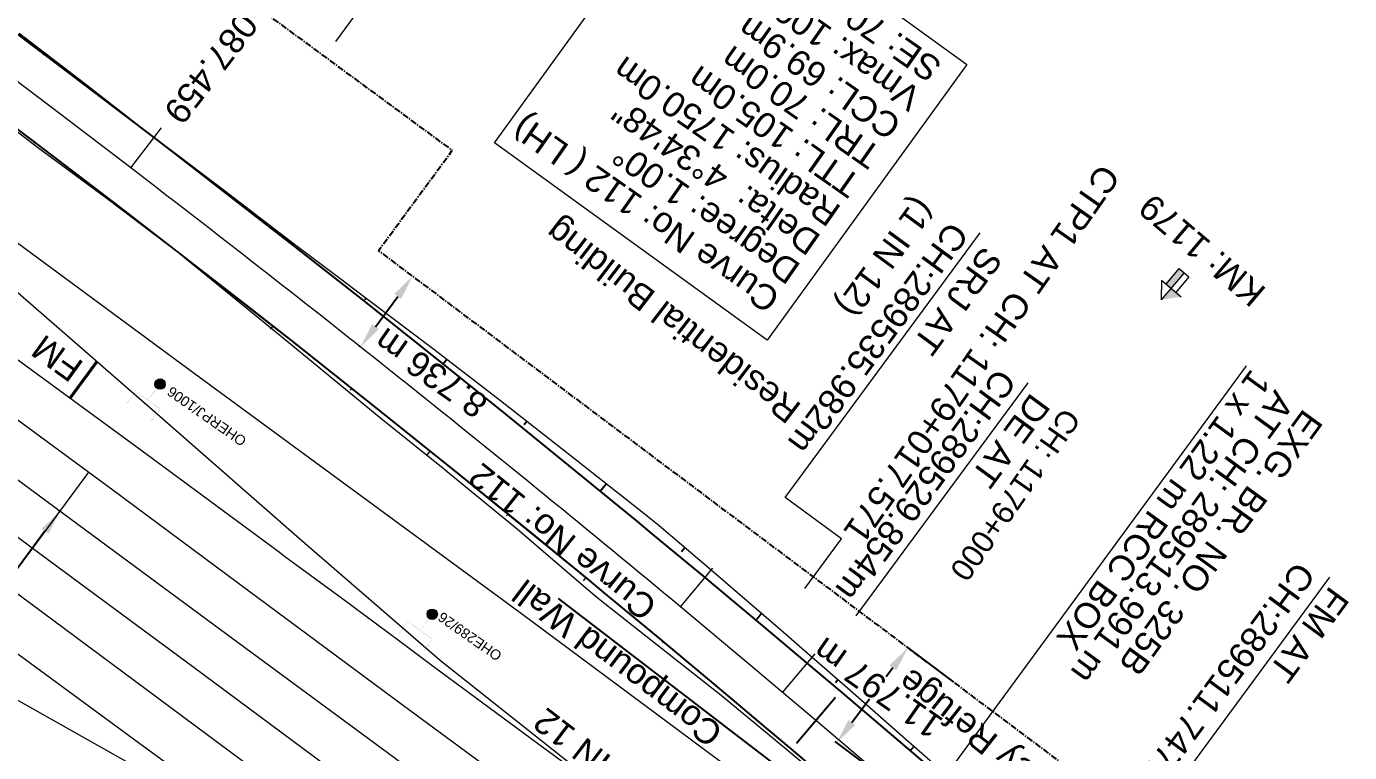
# Model space of a CAD drawing. Header units: metres. Extents: x 644418 to 1306172, y 3366650 to 6747308.
# Drawn here: x 653173.9 to 653305.3, y 3373586.7 to 3373658.8 of the extents above; entities that cross this region are included whole.
import ezdxf
from ezdxf.enums import TextEntityAlignment as Align

# ---------------------------------------------------------------- set-up
doc = ezdxf.new("R2010")
doc.units = ezdxf.units.M
doc.header["$MEASUREMENT"] = 0
doc.linetypes.add('CENTER', pattern=[2, 1.25, -0.25, 0.25, -0.25])
doc.layers.get('Defpoints').update_dxf_attribs({"lineweight": 0})
for name, color, linetype, lineweight in [('BOUNDARY DIMENTION', 10, 'Continuous', 0), ('BRIDGE DETAILS PLAN', 7, 'Continuous', 0), ('C-ALIG-LABL-DG', 1, 'Continuous', 25), ('Cardinal_Leader', 10, 'Continuous', 0), ('Existing Chainage', 7, 'Continuous', 0), ('Existing IR Track', 143, 'Continuous', 0), ('Km post', 1, 'Continuous', 13), ('OHE MAST', 8, 'Continuous', 0), ('OHE MAST TEXT', 8, 'Continuous', 0), ('Proposed Chainage', 10, 'Continuous', 0), ('Proposed Curve_Details', 10, 'Continuous', 0), ('PROPOSED DFCC TOE LINE', 239, 'Continuous', 0), ('PROPOSED DFCC TOE SLOPES', 239, 'Continuous', 0), ('PROPOSED DFCC TRACK', 1, 'Continuous', 0), ("RAJPURA STN. SRJ's", 251, 'Continuous', 0)]:
    doc.layers.add(name, color=color, linetype=linetype, lineweight=lineweight)
for name, color, linetype in [('COMPOUND_WALL', 251, 'Continuous'), ('DFCC Boundary', 6, 'CENTER'), ('Dimension', 10, 'Continuous'), ('PROPOSED DFCC FORMATION LINE', 187, 'Continuous'), ('TOPO_TEXT', 251, 'Continuous'), ('Trolley Refuse', 10, 'Continuous')]:
    doc.layers.add(name, color=color, linetype=linetype)
doc.styles.add('Arial', font='arial.ttf')
doc.styles.get("Standard").update_dxf_attribs({"font": 'arial.ttf'})
doc.styles.add('Style-Arial', font='arial.ttf')
doc.dimstyles.new('DIM', dxfattribs={"dimtxt": 2.5, "dimasz": 2.5, "dimexe": 0.18, "dimexo": 0.0625, "dimgap": 0.09, "dimtad": 0, "dimtih": 1, "dimtoh": 1, "dimdec": 3, "dimzin": 0, "dimdsep": 46, "dimtxsty": 'Standard', "dimcen": 0.09, "dimadec": 0, "dimazin": 0, "dimtfac": 1, "dimtdec": 3, "dimtofl": 0, "dimtmove": 0, "dimatfit": 3, "dimfxl": 1, "dimtolj": 1, "dimtzin": 0, "dimarcsym": 0})

# ---------------------------------------------------------------- blocks, each defined once
blk = doc.blocks.new('OHE MAST')
h = blk.add_hatch(color=256)
edge = h.paths.add_edge_path()
edge.add_arc((0, 0), 0.514, 0, 360)
at = {"const_width": 0.01, "flags": 128}
for points in [[(1.5, 3.5), (1.5, 2), (-1.5, 2), (-1.5, 3.5)], [(0, 2), (0, 0)]]:
    blk.add_lwpolyline(points, dxfattribs=at)
blk.add_circle((0, 0), 0.514)
blk = doc.blocks.new('*D1654')
at = {"layer": 'BOUNDARY DIMENTION', "color": 0, "lineweight": -2, "transparency": 16777216}
for p, q in [((653212.18, 3373634.05), (653212.08, 3373634.12)), ((653208.53, 3373628.99), (653210.75, 3373632)), ((653207, 3373627.01), (653206.9, 3373627.08))]:
    blk.add_line(p, q, dxfattribs=at)
at = {"layer": 'BOUNDARY DIMENTION', "color": 0, "transparency": 16777216}
for points in [[(653210.41, 3373632.25), (653211.08, 3373631.75), (653212.23, 3373634.01)], [(653208.2, 3373629.24), (653208.87, 3373628.74), (653207.05, 3373626.98)]]:
    blk.add_solid(points, dxfattribs=at)
at = {"layer": 'Defpoints', "color": 0, "transparency": 16777216}
for p in [(653212.23, 3373634.01), (653212.23, 3373634.01), (653207.05, 3373626.98)]:
    blk.add_point(p, dxfattribs=at)
at = {"layer": 'BOUNDARY DIMENTION', "color": 0, "transparency": 16777216, "insert": (653214.03, 3373624.39), "char_height": 2.5, "attachment_point": 5, "rotation": 145}
blk.add_mtext('\\A1;8.736 m', dxfattribs=at)
blk = doc.blocks.new('*D1902')
at = {"layer": 'BOUNDARY DIMENTION', "color": 0, "lineweight": -2, "transparency": 16777216}
for p, q in [((653265.94, 3373593.72), (653261.28, 3373597.21)), ((653259.93, 3373595.1), (653259.25, 3373594.2)), ((653255.85, 3373589.67), (653257.61, 3373592.01)), ((653258.86, 3373584.28), (653254.2, 3373587.77))]:
    blk.add_line(p, q, dxfattribs=at)
at = {"layer": 'BOUNDARY DIMENTION', "color": 0, "transparency": 16777216}
for points in [[(653259.59, 3373595.35), (653260.26, 3373594.85), (653261.43, 3373597.1)], [(653255.51, 3373589.92), (653256.18, 3373589.42), (653254.35, 3373587.67)]]:
    blk.add_solid(points, dxfattribs=at)
at = {"layer": 'Defpoints', "color": 0, "transparency": 16777216}
for p in [(653261.43, 3373597.1), (653265.99, 3373593.68), (653258.91, 3373584.24)]:
    blk.add_point(p, dxfattribs=at)
at = {"layer": 'BOUNDARY DIMENTION', "color": 0, "transparency": 16777216, "insert": (653258.43, 3373593.1), "char_height": 2.5, "attachment_point": 5, "rotation": 145}
blk.add_mtext('\\A1;11.797 m', dxfattribs=at)
blk = doc.blocks.new('*D1963')
at = {"layer": 'Defpoints', "color": 0, "transparency": 16777216}
for p in [(653177.2, 3373610.67), (653177.21, 3373610.67), (653161.19, 3373589.04)]:
    blk.add_point(p, dxfattribs=at)
at = {"layer": 'Dimension', "color": 0, "lineweight": -2, "transparency": 16777216}
for p, q in [((653177.16, 3373610.71), (653177.06, 3373610.78)), ((653175.71, 3373608.67), (653165, 3373594.2)), ((653162.67, 3373591.05), (653163.38, 3373592)), ((653161.14, 3373589.08), (653161.04, 3373589.15))]:
    blk.add_line(p, q, dxfattribs=at)
at = {"layer": 'Dimension', "color": 0, "transparency": 16777216}
for points in [[(653175.38, 3373608.91), (653176.05, 3373608.42), (653177.2, 3373610.67)], [(653162.34, 3373591.3), (653163.01, 3373590.81), (653161.18, 3373589.04)]]:
    blk.add_solid(points, dxfattribs=at)
at = {"layer": 'Dimension', "color": 0, "lineweight": 0, "transparency": 16777216, "insert": (653164.2, 3373593.09), "char_height": 2.5, "attachment_point": 5, "rotation": 144}
blk.add_mtext('\\A1;26.914 m', dxfattribs=at)
blk = doc.blocks.new('*D1964')
at = {"layer": 'Defpoints', "color": 0, "transparency": 16777216}
for p in [(653096.69, 3373669.94), (653096.69, 3373669.94), (653078.82, 3373645.74)]:
    blk.add_point(p, dxfattribs=at)
at = {"layer": 'Dimension', "color": 0, "lineweight": -2, "transparency": 16777216}
for p, q in [((653096.74, 3373669.91), (653096.83, 3373669.84)), ((653080.3, 3373647.76), (653095.2, 3373667.93)), ((653078.87, 3373645.71), (653078.96, 3373645.64))]:
    blk.add_line(p, q, dxfattribs=at)
at = {"layer": 'Dimension', "color": 0, "transparency": 16777216}
for points in [[(653094.87, 3373668.18), (653095.54, 3373667.68), (653096.69, 3373669.94)], [(653079.97, 3373648), (653080.64, 3373647.51), (653078.82, 3373645.74)]]:
    blk.add_solid(points, dxfattribs=at)
at = {"layer": 'Dimension', "color": 0, "lineweight": 0, "transparency": 16777216, "insert": (1306165.16, 6747301.7), "char_height": 2.5, "attachment_point": 5, "rotation": 144}
blk.add_mtext('\\A1;30.079 m', dxfattribs=at)
blk = doc.blocks.new('Tick Hor')
blk.add_lwpolyline([(-0.5, 0), (0.5, 0)])
blk = doc.blocks.new('KM Post')
at = {"layer": 'Km post', "lineweight": 13}
h = blk.add_hatch(color=256, dxfattribs=at)
h.paths.add_polyline_path([(0, -8.9), (1.63, -8.9), (1.63, -3.79), (0, -3.79)])
h.paths.add_polyline_path([(0, -3.79), (0, 0), (-3.36, -3.79)])
for p, q in [((0, -8.9), (0, 0)), ((3.13, -3.79), (0, 0)), ((3.13, -3.79), (-3.36, -3.79))]:
    blk.add_line(p, q, dxfattribs=at)
blk.add_lwpolyline([(1.63, -3.79), (1.63, -8.9), (-1.63, -8.9), (-1.63, -3.79)], dxfattribs=at)

msp = doc.modelspace()

# ---------------------------------------------------------------- linework, layer by layer
at = {"layer": 'BRIDGE DETAILS PLAN', "color": 7, "linetype": 'Continuous', "lineweight": 0, "flags": 128}
msp.add_lwpolyline([(653295.0276, 3373625.0866), (653262.7416, 3373581.085)], dxfattribs=at)
at = {"layer": 'Cardinal_Leader', "linetype": 'Continuous', "lineweight": 0, "flags": 128}
for points in [[(653184.2293, 3373644.7636), (653187.2705, 3373648.7323)], [(653238.8395, 3373601.1593), (653242.0367, 3373605.0035)]]:
    msp.add_lwpolyline(points, dxfattribs=at)
at = {"layer": 'COMPOUND_WALL', "linetype": 'Continuous'}
msp.add_polyline3d([(653259.396, 3373576.932, 270.136), (653226.701, 3373601.996, 268.966)], dxfattribs=at)
at = {"layer": 'DFCC Boundary', "ltscale": 0.5, "flags": 128}
msp.add_lwpolyline([(655695.597, 3371812.1897), (655640.8822, 3371912.823), (655580.0449, 3371996.7158), (655509.7792, 3372062.0857), (655426.9534, 3372113.9756), (655342.6069, 3372167.9462), (655257.8854, 3372221.2222), (655173.2688, 3372275.363), (655087.3459, 3372327.2788), (655002.8598, 3372380.6107), (654914.5097, 3372429.9473), (654741.1355, 3372529.4419), (654650.033, 3372576.4159), (654568.6995, 3372626.155), (654571.9877, 3372630.6369), (654391.4686, 3372756.327), (654377.1337, 3372736.8494), (654004.4289, 3373016.6995), (654007.7887, 3373020.6424), (653690.5739, 3373253.6486), (653690.5425, 3373253.6059), (653433.8132, 3373453.1485), (653440.7668, 3373462.5592), (653208.8394, 3373636.5534), (653216.1698, 3373646.5105), (653142.1983, 3373700.8896), (653053.6963, 3373771.1122), (652994.4341, 3373810.5255), (652929.3691, 3373859.5713), (652860.9168, 3373902.1103), (652749.6028, 3373984.4705), (652631.2396, 3374070.7175), (652636.2281, 3374078.1704), (652537.912, 3374145.7283), (652392.904, 3374241.2711), (652388.7719, 3374235.6812), (652308.569, 3374304.8076), (652315.9256, 3374314.7669), (652103.9815, 3374448.7876), (652083.1937, 3374464.1943), (652072.7494, 3374471.9329), (652052.3219, 3374487.0684), (652038.1897, 3374497.5387), (652024.0173, 3374508.0388), (652009.8347, 3374518.5254), (651995.6683, 3374529), (651981.7515, 3374539.2836), (651967.8828, 3374549.5317), (651954.6903, 3374559.2866), (651941.4997, 3374569.04), (651923.9377, 3374582.0168), (651906.3215, 3374595.0337), (651892.0868, 3374605.5547), (651877.7985, 3374616.1153), (651861.6288, 3374628.0564), (651845.5071, 3374639.9619), (651829.5757, 3374651.7544), (651824.7911, 3374655.296), (651813.6747, 3374663.5244), (651797.4592, 3374675.4968), (651792.6217, 3374679.0685), (651809.3453, 3374701.6999), (651798.0335, 3374710.0518), (651782.3495, 3374721.6444), (651766.6655, 3374733.2369), (651750.5163, 3374745.1875), (651734.3118, 3374757.179), (651717.3274, 3374769.6994), (651700.4625, 3374782.1317), (651684.6001, 3374793.8578), (651668.5938, 3374805.6902), (651652.6806, 3374817.4203), (651636.8173, 3374829.1137), (651620.9269, 3374840.8662), (651604.9647, 3374852.6718), (651588.7459, 3374864.6312), (651572.5882, 3374876.5455), (651556.6943, 3374888.2868), (651540.8409, 3374899.9983), (651524.5553, 3374912.0488), (651508.2568, 3374924.109), (651492.7938, 3374935.5157), (651477.3997, 3374946.8715), (651461.3291, 3374958.7436), (651445.2311, 3374970.6359), (651429.3555, 3374982.3615), (651413.4375, 3374994.1184), (651396.6322, 3375006.522), (651379.7761, 3375018.963), (651363.6644, 3375030.8565), (651352.7728, 3375038.8965), (651331.6522, 3375054.4784), (651315.7738, 3375066.1947), (651299.7306, 3375078.0412), (651283.6239, 3375089.9346), (651273.9044, 3375097.1057), (651264.2377, 3375104.2378), (651243.4187, 3375119.6324), (651222.5077, 3375135.095), (651201.5462, 3375150.5784), (651180.4926, 3375166.1298), (651161.7365, 3375179.9701), (651143.0969, 3375193.7244), (651126.6442, 3375205.9373), (651110.0563, 3375218.2505), (651088.7204, 3375233.9244), (651067.5473, 3375249.4788), (651049.4448, 3375262.8672), (651031.0656, 3375276.4601), (651013.3004, 3375289.5618), (650995.6557, 3375302.5748), (650975.556, 3375317.4171), (650955.4878, 3375332.2363), (650948.8014, 3375337.1771), (650951.4372, 3375340.7501), (650937.0874, 3375351.3535), (650916.0918, 3375366.8677), (650897.9224, 3375380.2929), (650879.805, 3375393.6796), (650866.8386, 3375403.2309), (650853.9116, 3375412.7532), (650835.5886, 3375426.289), (650817.2946, 3375439.8035), (650797.968, 3375454.1206), (650778.7222, 3375468.3781), (650760.7655, 3375481.6337), (650742.8011, 3375494.8949), (650723.0807, 3375509.4255), (650703.3693, 3375523.9495), (650688.6613, 3375534.8372), (650673.8463, 3375545.804), (650653.7938, 3375560.6295), (650633.6894, 3375575.4932), (650612.6421, 3375591.0542), (650592.0153, 3375606.3042), (650570.0328, 3375622.5591), (650548.5001, 3375638.4814), (650530.5234, 3375651.793), (650512.3606, 3375665.2423), (650494.7465, 3375678.2665), (650476.9008, 3375691.462), (650459.2976, 3375704.4721), (650441.3132, 3375717.7633), (650427.1261, 3375728.1319), (650413.8099, 3375737.864), (650402.677, 3375746.2697), (650389.8486, 3375755.6668), (650377.7322, 3375764.5425), (650360.7275, 3375777.1141), (650343.7744, 3375789.6482), (650325.0342, 3375803.5254), (650306.3109, 3375817.39), (650287.6225, 3375831.2124), (650268.717, 3375845.1957), (650250.337, 3375858.8009), (650231.8256, 3375872.5033), (650215.4559, 3375884.6355), (650199.261, 3375896.6381), (650189.9351, 3375903.5429), (650184.6476, 3375907.4517), (650170.3331, 3375918.0338), (650153.2211, 3375930.7288), (650135.9365, 3375943.5518), (650119.2313, 3375955.9159), (650102.3769, 3375968.3905), (650085.2738, 3375981.0461), (650068.2078, 3375993.6742), (650052.7787, 3376005.1011), (650037.4384, 3376016.4621), (650022.1728, 3376027.766), (650006.9632, 3376039.0283), (649974.7512, 3376062.8762), (649961.4537, 3376072.7117), (649948.2091, 3376082.508), (649944.476, 3376085.2722), (649918.728, 3376050.5341), (649909.4316, 3376057.4177), (649896.4092, 3376067.0604), (649893.7832, 3376069.0128), (649891.1645, 3376070.9437), (649888.4639, 3376072.9569), (649875.744, 3376082.3694), (649867.5551, 3376088.4016), (649853.4118, 3376098.8745), (649839.2513, 3376109.3603), (649829.0749, 3376116.9005), (649827.2194, 3376118.2675), (649818.0867, 3376125.0366), (649808.8566, 3376131.8779), (649793.2502, 3376143.4201), (649777.6288, 3376154.9733), (649763.6321, 3376165.3144), (649749.5741, 3376175.7007), (649733.9228, 3376187.2754), (649718.3343, 3376198.8036), (649705.3241, 3376208.4391), (649692.3703, 3376218.0327), (649678.0208, 3376228.6769), (649663.5747, 3376239.3366), (649646.4625, 3376252.0623), (649634.6272, 3376260.744), (649624.9192, 3376267.9946), (649615.0208, 3376275.3876), (649599.9831, 3376286.4834), (649588.9857, 3376294.598), (649590.032, 3376296.0132), (649586.1685, 3376298.8639), (649569.3593, 3376311.3207), (649552.641, 3376323.7102), (649537.2353, 3376335.0739), (649521.9792, 3376346.327), (649506.2408, 3376358.0035), (649490.3575, 3376369.7875), (649475.7578, 3376380.5673), (649461.1933, 3376391.3211), (649445.4753, 3376402.9572), (649429.8494, 3376414.5253), (649414.4906, 3376425.9209), (649378.3483, 3376452.6365), (649368.4603, 3376459.9984), (649352.6509, 3376471.6682), (649336.6992, 3376483.4434), (649322.3941, 3376494.1037), (649307.6557, 3376505.0862), (649290.8736, 3376517.4208), (649273.972, 3376529.8435), (649258.1992, 3376541.4854), (649242.2966, 3376553.2232), (649226.5432, 3376564.8634), (649210.8826, 3376576.435), (649195.2207, 3376588.0769), (649179.5326, 3376599.7383), (649164.9134, 3376610.5118), (649150.5177, 3376621.1205), (649135.415, 3376632.3287), (649120.2337, 3376643.5954), (649107.8929, 3376652.6743), (649095.5927, 3376661.7234), (649079.5687, 3376673.5769), (649063.4846, 3376685.4748), (649046.5651, 3376697.9756), (649029.6506, 3376710.4727), (649013.3465, 3376722.5351), (648996.9805, 3376734.6431), (648980.3936, 3376746.8979), (648963.6626, 3376759.259), (648946.7453, 3376771.7643), (648929.6945, 3376784.3682), (648913.5118, 3376796.3614), (648897.2206, 3376808.435), (648876.2496, 3376823.9678), (648855.1325, 3376839.6089), (648839.3985, 3376851.2044), (648823.6596, 3376862.8037), (648806.187, 3376875.7235), (648788.7814, 3376888.5937), (648772.4766, 3376900.6763), (648756.1277, 3376912.7915), (648748.6058, 3376918.3049), (648733.321, 3376929.6306), (648718.1841, 3376940.8501), (648694.1574, 3376958.9078), (648686.9154, 3376964.1595), (648685.9321, 3376964.8321), (648667.95, 3376978.2197), (648649.3198, 3376992.1471), (648633.5557, 3377003.8368), (648617.684, 3377015.6038), (648613.3865, 3377018.7718), (648613.1308, 3377018.4261), (648605.39, 3377024.1325), (648593.439, 3377032.9404), (648576.5994, 3377045.3816), (648559.8787, 3377057.7351), (648542.9247, 3377070.3132), (648525.9483, 3377082.908), (648511.3109, 3377093.7409), (648496.5572, 3377104.6599), (648477.562, 3377118.7172), (648458.5464, 3377132.7896), (648451.3349, 3377138.2101), (648435.5918, 3377149.862), (648422.1096, 3377159.9046), (648408.3664, 3377170.0637), (648394.6863, 3377180.1761), (648381.6588, 3377189.818), (648368.6059, 3377199.4787), (648354.1188, 3377210.196), (648339.6473, 3377220.9017), (648325.8166, 3377231.1386), (648311.9735, 3377241.3853), (648297.2469, 3377252.2824), (648283.6168, 3377262.3688), (648282.6002, 3377260.9951), (648281.5015, 3377261.8082), (648268.446, 3377271.4578), (648255.3849, 3377281.1115), (648243.3023, 3377290.0413), (648231.5826, 3377298.7116), (648230.1246, 3377299.843), (648216.137, 3377310.1827), (648202.3989, 3377320.3379), (648187.9045, 3377331.0225), (648173.4524, 3377341.7035), (648159.964, 3377351.7009), (648146.3755, 3377361.7726), (648132.3698, 3377372.1252), (648118.3132, 3377382.5155), (648104.5683, 3377392.6752), (648090.8453, 3377402.8186), (648079.0331, 3377411.5788), (648067.1746, 3377420.3734), (648052.1864, 3377431.461), (648037.1291, 3377442.5999), (648023.4384, 3377452.7367), (648009.6421, 3377462.9518), (647998.5681, 3377471.1475), (647977.6651, 3377486.6371), (647970.8013, 3377491.7424), (647954.3046, 3377504.0127), (647940.5645, 3377514.1537), (647927.1436, 3377524.0583), (647912.5029, 3377534.9198), (647897.7662, 3377545.8524), (647883.3488, 3377556.5286), (647868.9785, 3377567.1699), (647855.3948, 3377577.2425), (647841.7032, 3377587.3948), (647828.8284, 3377596.8277), (647815.9828, 3377606.2395), (647798.869, 3377618.9232), (647787.996, 3377626.9816), (647769.1212, 3377640.9619), (647756.6675, 3377650.183), (647742.624, 3377660.5991), (647728.5049, 3377671.0713), (647713.635, 3377682.0926), (647698.699, 3377693.1628), (647681.9918, 3377705.517), (647665.4025, 3377717.7839), (647652.0515, 3377727.6811), (647638.8028, 3377737.5025), (647625.2604, 3377747.546), (647611.724, 3377757.585), (647601.846, 3377764.9047), (647586.5632, 3377776.2354), (647574.9107, 3377784.8659), (647552.1318, 3377801.7377), (647544.5766, 3377807.3492), (647531.2096, 3377817.2774), (647518.7824, 3377826.4783), (647506.3678, 3377835.6698), (647493.0662, 3377845.5438), (647479.7149, 3377855.4547), (647466.3541, 3377865.3556), (647452.9886, 3377875.26), (647440.1702, 3377884.755), (647427.3392, 3377894.2595), (647421.9004, 3377898.2902), (647422.4016, 3377898.9655), (647413.1507, 3377905.8213), (647398.5546, 3377916.6386), (647385.2867, 3377926.4568), (647372.1159, 3377936.2032), (647357.4127, 3377947.1112), (647351.2811, 3377951.6601), (647330.0092, 3377967.4105), (647317.4471, 3377976.6964), (647304.414, 3377986.3606), (647291.335, 3377996.0589), (647278.7541, 3378005.3917), (647266.0777, 3378014.7954), (647252.9457, 3378024.4462), (647239.9839, 3378033.9719), (647225.7512, 3378044.5255), (647211.5179, 3378055.0796), (647196.511, 3378066.208), (647181.4966, 3378077.3419), (647167.7872, 3378087.5064), (647154.0498, 3378097.6917), (647140.7668, 3378107.5414), (647127.4862, 3378117.3893), (647113.2521, 3378127.9375), (647099.0375, 3378138.4713), (647085.0268, 3378148.8592), (647070.9977, 3378159.2608), (647056.5444, 3378169.9697), (647042.0873, 3378180.6814), (647027.5624, 3378191.4464), (647013.0728, 3378202.1851), (646999.864, 3378211.9684), (646986.6741, 3378221.7376), (646973.6148, 3378231.4185), (646960.4875, 3378241.1499), (646945.7953, 3378252.0414), (646931.0256, 3378262.9902), (646930.6274, 3378263.2852), (646951.9475, 3378292.0562)], dxfattribs=at)
at = {"layer": 'Existing Chainage', "color": 0, "linetype": 'Continuous', "lineweight": 13, "flags": 128}
msp.add_lwpolyline([(653174.126, 3373606.4875), (653180.0548, 3373614.5404)], dxfattribs=at)
at = {"layer": 'Existing IR Track', "flags": 128}
for points in [[(653234.492, 3373580.3378), (653214.9833, 3373595.7835), (653200.9834, 3373607.9227), (653187.3821, 3373619.8394), (653168.6291, 3373636.1263), (653156.4805, 3373646.489), (653153.5116, 3373649.0447), (653149.8458, 3373652.2738), (653141.9771, 3373659.1641), (653136.4367, 3373663.9879), (653126.201, 3373672.9183), (653117.4788, 3373680.4895), (653087.364, 3373704.6777), (653056.855, 3373727.188), (653018.3304, 3373755.5417), (652949.7314, 3373806.0918)], [(653234.492, 3373580.3378), (653224.6418, 3373587.5982), (653214.4132, 3373595.1387), (653210.9529, 3373597.7348), (653205.1557, 3373602.0288), (653199.5081, 3373606.172), (653198.8602, 3373606.6507), (653185.2288, 3373616.7202), (653173.8471, 3373625.0578), (653162.7214, 3373633.2078), (653148.8836, 3373643.3005), (653135.9219, 3373652.7543), (653117.1724, 3373666.5456), (653081.2038, 3373693.0024), (653047.7357, 3373717.6201), (653030.0984, 3373730.5933), (653015.4925, 3373741.3414), (652997.404, 3373754.6522), (652981.2511, 3373766.5497)], [(653208.6326, 3373570.0166), (653191.6631, 3373581.2112), (653187.8748, 3373583.4691), (653183.7851, 3373585.8114), (653169.2489, 3373593.9716), (653142.2016, 3373610.4694), (653126.8177, 3373621.2183), (653087.2801, 3373650.3681), (653040.9011, 3373684.5495)], [(653244.9593, 3373584.1682), (653222.9098, 3373600.5697), (653190.5405, 3373624.3504), (653170.9388, 3373638.7748), (653157.9983, 3373647.8682), (653142.3481, 3373659.7071), (653136.7159, 3373664.1621), (653126.201, 3373672.9183)], [(653171.0029, 3373621.2047), (653182.4587, 3373612.7706), (653195.9674, 3373602.7429), (653211.3195, 3373591.3472), (653221.7338, 3373583.6639), (653234.2149, 3373574.4556), (653248.1047, 3373564.1898), (653263.9843, 3373552.4618), (653273.9813, 3373545.083), (653283.3529, 3373538.1738), (653285.0673, 3373536.9042), (653293.2348, 3373530.9191), (653303.249, 3373523.5633), (653317.6199, 3373512.9801), (653335.3815, 3373499.964), (653344.9314, 3373492.9254), (653376.23, 3373469.8555), (653393.0325, 3373457.469)], [(653506.3207, 3373353.1243), (653482.1744, 3373372.2848), (653450.791, 3373396.4534), (653421.9196, 3373418.2064), (653383.4214, 3373446.7403), (653355.0438, 3373467.6945), (653331.164, 3373485.2442), (653322.0421, 3373492.0109), (653304.4983, 3373504.9733), (653304.2022, 3373505.2013), (653298.9105, 3373509.1454), (653277.3417, 3373525.0611), (653271.7085, 3373529.2226), (653267.6726, 3373532.2032), (653262.331, 3373536.1541), (653238.8115, 3373553.5782), (653225.6563, 3373563.2586), (653201.0742, 3373581.5641), (653174.1568, 3373601.5586), (653150.8967, 3373618.7451)], [(653168.1467, 3373617.3529), (653179.7269, 3373608.8101), (653193.1401, 3373598.9238), (653206.5752, 3373589.0215), (653218.9352, 3373579.8898), (653231.0802, 3373570.9169), (653245.3343, 3373560.4529), (653260.3742, 3373549.4125), (653271.2567, 3373541.4098), (653282.6826, 3373533.0075), (653298.0825, 3373521.6847), (653300.5196, 3373519.875), (653313.9356, 3373509.9121), (653316.0278, 3373508.4486), (653328.0088, 3373499.5369), (653332.3315, 3373496.3806), (653342.1277, 3373489.1421), (653360.1747, 3373475.8071), (653378.8232, 3373462.1861)], [(653208.6495, 3373570.004), (653192.2661, 3373582.2653), (653188.5662, 3373585.0442), (653184.996, 3373587.6471), (653171.5179, 3373597.5666), (653147.8856, 3373615.0784)], [(653165.4395, 3373613.6909), (653176.9941, 3373605.1382), (653190.3982, 3373595.2187), (653203.6426, 3373585.4174), (653216.1668, 3373576.1462), (653228.5305, 3373566.9939), (653242.5455, 3373556.676), (653257.09, 3373545.9683), (653268.4398, 3373537.599), (653280.2415, 3373528.8963), (653284.1361, 3373526.0343), (653287.3864, 3373523.6644), (653297.6655, 3373516.0259), (653308.1675, 3373508.2238), (653312.9997, 3373504.7035), (653321.3354, 3373498.5574), (653327.4483, 3373494.0596), (653334.1406, 3373489.1205), (653339.2966, 3373485.3167), (653344.7673, 3373481.2808), (653350.3509, 3373477.1935), (653350.4727, 3373477.1166), (653357.7978, 3373471.7026), (653367.2776, 3373464.7145)]]:
    msp.add_lwpolyline(points, dxfattribs=at)
at = {"layer": 'Proposed Chainage', "linetype": 'Continuous', "lineweight": 0, "flags": 128}
msp.add_lwpolyline([(653252.1915, 3373596.4969), (653248.9681, 3373592.6747)], dxfattribs=at)
at = {"layer": 'Proposed Curve_Details'}
msp.add_lwpolyline([(653267.2806, 3373655.0456), (653247.4369, 3373627.6427), (653220.3445, 3373647.2615), (653240.1883, 3373674.6644)], close=True, dxfattribs=at)
at = {"layer": 'PROPOSED DFCC FORMATION LINE', "lineweight": 0, "flags": 128}
for points in [[(653266.6435, 3373582.5667), (653261.3437, 3373587.0957), (653254.6658, 3373592.7696), (653251.3856, 3373595.5413), (653247.9648, 3373598.42), (653241.2374, 3373604.0425), (653235.9995, 3373608.3816), (653234.4925, 3373609.6237), (653227.7199, 3373615.1713), (653220.9196, 3373620.6849), (653220.4676, 3373621.0494), (653214.0919, 3373626.1645), (653207.237, 3373631.61), (653204.792, 3373633.5388), (653200.3549, 3373637.0212), (653193.4459, 3373642.3979), (653188.9746, 3373645.8483), (653186.5102, 3373647.7401), (653179.5381, 3373653.0562), (653173.025, 3373657.9788)], [(653266.676, 3373582.6046), (653261.3761, 3373587.1338), (653254.6981, 3373592.8078), (653251.4179, 3373595.5796), (653247.997, 3373598.4583), (653241.2694, 3373604.0809), (653236.0314, 3373608.4202), (653234.5243, 3373609.6623), (653227.7515, 3373615.21), (653220.951, 3373620.7238), (653220.499, 3373621.0883), (653214.1231, 3373626.2036), (653207.268, 3373631.6492), (653204.8229, 3373633.5781), (653200.3857, 3373637.0606), (653193.4765, 3373642.4375), (653189.0051, 3373645.8879), (653186.5406, 3373647.7798), (653179.5683, 3373653.096), (653173.0551, 3373658.0187)], [(653256.4455, 3373581.3502), (653249.7874, 3373587.0074), (653246.5183, 3373589.7697), (653243.1099, 3373592.638), (653236.4096, 3373598.2377), (653231.1943, 3373602.5582), (653229.6938, 3373603.795), (653222.9503, 3373609.3186), (653216.1793, 3373614.8085), (653215.7293, 3373615.1714), (653209.381, 3373620.2645), (653202.5556, 3373625.6866), (653200.1211, 3373627.6071), (653195.7031, 3373631.0745), (653188.8239, 3373636.4281), (653184.3718, 3373639.8635), (653181.918, 3373641.7473), (653174.9741, 3373647.0419), (653168.4839, 3373651.9471)], [(653256.4779, 3373581.3883), (653249.8197, 3373587.0455), (653246.5505, 3373589.808), (653243.142, 3373592.6762), (653236.4416, 3373598.2762), (653231.2261, 3373602.5968), (653229.7256, 3373603.8336), (653222.9819, 3373609.3574), (653216.2107, 3373614.8474), (653215.7606, 3373615.2104), (653209.4122, 3373620.3036), (653202.5866, 3373625.7258), (653200.152, 3373627.6464), (653195.7339, 3373631.1138), (653188.8545, 3373636.4676), (653184.4023, 3373639.9032), (653181.9484, 3373641.787), (653175.0043, 3373647.0817), (653168.514, 3373651.987)]]:
    msp.add_lwpolyline(points, dxfattribs=at)
at = {"layer": 'PROPOSED DFCC TOE LINE', "lineweight": 0, "flags": 128}
msp.add_lwpolyline([(653173.1448, 3373658.1378), (653179.6387, 3373653.1887), (653186.546, 3373647.7869), (653189.0292, 3373645.9192), (653193.5349, 3373642.5128), (653200.4978, 3373637.2038), (653205.0053, 3373633.8097), (653207.4946, 3373631.936), (653214.4753, 3373626.6447), (653220.9495, 3373621.6472), (653221.408, 3373621.2903), (653228.3067, 3373615.8914), (653235.1794, 3373610.4581), (653236.7089, 3373609.2414), (653241.8906, 3373604.8278), (653248.5359, 3373599.1001), (653251.9143, 3373596.1682), (653255.1533, 3373593.3455), (653261.7465, 3373587.5681), (653266.5074, 3373583.3721)], dxfattribs=at)
at = {"layer": 'PROPOSED DFCC TOE LINE', "lineweight": 0}
msp.add_lwpolyline([(653256.3157, 3373581.1979), (653249.5988, 3373586.7846), (653246.3017, 3373589.513), (653242.865, 3373592.3463), (653236.0178, 3373597.7666), (653230.6892, 3373601.9461), (653229.2048, 3373603.201), (653222.6013, 3373608.8904), (653215.8634, 3373614.4169), (653215.4145, 3373614.7809), (653209.0533, 3373619.8541), (653202.3327, 3373625.4045), (653199.9359, 3373627.3719), (653195.5863, 3373630.9251), (653188.8239, 3373636.4281), (653184.3386, 3373639.8204), (653181.8739, 3373641.6897), (653174.8477, 3373646.8753), (653168.395, 3373651.829)], dxfattribs=at)
at = {"layer": 'PROPOSED DFCC TOE SLOPES', "linetype": 'Continuous', "lineweight": 0, "flags": 128}
for points in [[(653175.5566, 3373656.0304), (653175.5399, 3373656.008)], [(653175.5846, 3373656.0094), (653175.5678, 3373655.9872)], [(653183.5662, 3373649.9849), (653183.5796, 3373650.0026)], [(653183.5959, 3373649.9622), (653183.6097, 3373649.9802)], [(653191.5674, 3373643.9242), (653191.6043, 3373643.9723)], [(653191.6036, 3373643.8966), (653191.6409, 3373643.9447)], [(653199.464, 3373637.7145), (653199.5993, 3373637.8888)], [(653199.4966, 3373637.6892), (653199.6332, 3373637.863)], [(653207.4899, 3373631.6767), (653207.6194, 3373631.8414)], [(653207.5274, 3373631.6476), (653207.6582, 3373631.812)], [(653215.2224, 3373625.2576), (653215.6218, 3373625.7597)], [(653215.2556, 3373625.2309), (653215.6585, 3373625.7314)], [(653223.3045, 3373619.2824), (653223.5631, 3373619.6037)], [(653223.3392, 3373619.2547), (653223.5999, 3373619.575)], [(653230.8334, 3373612.621), (653231.4639, 3373613.3954)], [(653230.865, 3373612.5951), (653231.5002, 3373613.3667)], [(653238.925, 3373606.652), (653239.2646, 3373607.0645)], [(653238.9616, 3373606.6212), (653239.3034, 3373607.0315)], [(653246.3022, 3373599.8095), (653246.8919, 3373600.5171)], [(653246.33, 3373599.7863), (653246.9227, 3373600.4906)], [(653254.2288, 3373593.6417), (653254.4761, 3373593.9356)], [(653254.2567, 3373593.6178), (653254.5051, 3373593.9104)], [(653261.6297, 3373586.8513), (653262.0279, 3373587.3201)], [(653261.6506, 3373586.8334), (653262.0503, 3373587.3004)]]:
    msp.add_lwpolyline(points, dxfattribs=at)
at = {"layer": 'PROPOSED DFCC TOE SLOPES', "flags": 128}
for points in [[(653174.6365, 3373647.3597), (653174.553, 3373647.2497)], [(653182.5717, 3373641.3085), (653182.5, 3373641.2149)], [(653190.4705, 3373635.21), (653190.3933, 3373635.1107)], [(653198.337, 3373629.0709), (653198.0904, 3373628.7569)], [(653206.1652, 3373622.883), (653206.0144, 3373622.6932)], [(653213.9615, 3373616.6538), (653213.6368, 3373616.2498)], [(653221.721, 3373610.3796), (653221.5653, 3373610.1881)], [(653229.4454, 3373604.063), (653229.1823, 3373603.7433)], [(653237.1316, 3373597.6995), (653237.044, 3373597.5943)], [(653244.7849, 3373591.2938), (653244.7333, 3373591.2325)]]:
    msp.add_lwpolyline(points, dxfattribs=at)
at = {"layer": 'PROPOSED DFCC TRACK', "color": 12, "flags": 128}
msp.add_lwpolyline([(653416.7596, 3373449.9856, -0.00578371), (653386.2193, 3373474.7641), (653379.5024, 3373480.3718), (653372.8109, 3373486.0097), (653366.1413, 3373491.6734), (653359.4898, 3373497.3586), (653352.8531, 3373503.0609), (653346.2274, 3373508.776), (653339.609, 3373514.4996), (653332.9943, 3373520.2275), (653292.0556, 3373555.6854), (653285.4409, 3373561.4133), (653278.8226, 3373567.1371), (653272.1973, 3373572.8526), (653265.5612, 3373578.5556), (653258.9108, 3373584.242), (653252.2427, 3373589.9076), (653245.5534, 3373595.5481), (653238.8395, 3373601.1593, 0.00998425), (653184.2293, 3373644.7636), (653177.2712, 3373650.069), (653170.2899, 3373655.3439)], format="xyb", dxfattribs=at)
at = {"layer": "RAJPURA STN. SRJ's", "lineweight": 13, "flags": 128}
for points in [[(653204.6056, 3373657.3328), (653222.0442, 3373681.0114)], [(653251.1937, 3373602.9847), (653254.8177, 3373607.9054), (653249.2332, 3373612.0182), (653268.6103, 3373638.329)], [(653256.2982, 3373600.2645), (653273.3561, 3373623.426)]]:
    msp.add_lwpolyline(points, dxfattribs=at)
at = {"layer": "RAJPURA STN. SRJ's", "color": 7, "const_width": 0.3, "flags": 128}
msp.add_lwpolyline([(653178.1881, 3373621.8779), (653180.8582, 3373625.5054)], dxfattribs=at)
at = {"layer": "RAJPURA STN. SRJ's", "lineweight": 13, "elevation": 268.941, "flags": 128}
msp.add_lwpolyline([(653286.6606, 3373581.4759), (653303.3171, 3373604.0925)], dxfattribs=at)

# ---------------------------------------------------------------- block references
at = {"layer": 'C-ALIG-LABL-DG', "color": 1, "linetype": 'Continuous', "lineweight": 25, "xscale": 5.999999999999899, "yscale": 5.999999999999899, "zscale": 5.999999999999899, "rotation": 229.7462749007087}
msp.add_blockref('Tick Hor', (653252.2972, 3373589.8616), dxfattribs=at)
at = {"layer": 'OHE MAST', "color": 2, "rotation": 143.3908318566117}
for p in [(653187.137, 3373623.289), (653214.173, 3373600.42)]:
    msp.add_blockref('OHE MAST', p, dxfattribs=at)

# ---------------------------------------------------------------- texts
at = {"layer": 'BRIDGE DETAILS PLAN'}
for s, p in [('1 x 1.22 m RCC BOX', (653295.5616, 3373624.9117)), ('AT CH: 289513.991 m', (653297.8983, 3373622.8213)), ('EXG. BR. NO. 325B', (653300.747, 3373620.9443))]:
    msp.add_text(s, height=2.5, rotation=234, dxfattribs=at).set_placement(p)
at = {"layer": 'C-ALIG-LABL-DG', "color": 1, "style": 'Arial'}
for s, height, rotation, p in [('CTP2 AT CH: 1179+087.459', 2.5, 232.538206, (653214.5925, 3373685.9241)), ('CTP1 AT CH: 1179+017.571', 2.5, 235, (653280.5833, 3373645.3253)), ('CH: 1179+000', 2.2, 235, (653276.9059, 3373621.0748))]:
    msp.add_text(s, height=height, rotation=rotation, dxfattribs=at).set_placement(p)
at = {"layer": 'OHE MAST TEXT'}
for s, p in [('OHERPJ/1006', (653191.7801, 3373620.0774)), ('OHE289/26', (653217.9106, 3373598.2143))]:
    msp.add_text(s, height=1, rotation=145, dxfattribs=at).set_placement(p, align=Align.MIDDLE_CENTER)
at = {"layer": 'Proposed Curve_Details', "lineweight": 0, "insert": (653264.9909, 3373655.2086), "char_height": 2.5, "attachment_point": 7, "rotation": 145, "line_spacing_factor": 0.84, "style": 'Style-Arial'}
msp.add_mtext('Curve No: 112 ( LH)\\PDegree: 1.00%%D\\PDelta:  4%%D34\'48"\\PRadius: 1750.0m\\PTTL: 105.0m\\PTRL: 70.0m\\PCCL: 69.9m\\PVmax: 100kmph\\PSE: 70mm', dxfattribs=at)
at = {"layer": "RAJPURA STN. SRJ's", "color": 7}
for s, rotation, p in [('FM', 144.2, (653179.6916, 3373625.3706)), ('1 IN 12', 142.596665, (653234.4457, 3373584.4349))]:
    msp.add_text(s, height=2.5, rotation=rotation, dxfattribs=at).set_placement(p)
at = {"layer": "RAJPURA STN. SRJ's", "lineweight": 13, "char_height": 2.5, "attachment_point": 4, "rotation": 233.649422, "line_spacing_factor": 0.648, "style": 'Style-Arial'}
for s, insert, width in [('\\A1;\\pxsm1;SRJ AT \\P{\\A0;CH:289535.982m \\P(1 IN 12)}', (653266.2912, 3373639.0756), 57.615986), ('\\A1;\\pxsm1;DE AT \\P{\\A0;CH:289529.854m}', (653272.9916, 3373623.0375), 57.615986), ('\\A1;\\pxsm1;FM AT \\P{\\A0;CH:289511.747m}', (653302.6953, 3373603.8467), 27.175409)]:
    msp.add_mtext(s, dxfattribs=dict(at, insert=insert, width=width))
at = {"layer": 'TOPO_TEXT'}
for s, rotation, p in [('Residential Building', 142.41831, (653250.9805, 3373621.1831)), ('Compound Wall', 142.852901, (653243.2363, 3373589.0465))]:
    msp.add_text(s, height=2.5, rotation=rotation, dxfattribs=at).set_placement(p)
at = {"layer": 'Trolley Refuse', "style": 'Style-Arial'}
for s, rotation, p in [('Curve No: 112', 141.411818, (653236.6904, 3373601.5525)), ('Trolley Refuge', 141.710874, (653279.5347, 3373581.1306))]:
    msp.add_text(s, height=2.5, rotation=rotation, dxfattribs=at).set_placement(p)

# ---------------------------------------------------------------- dimensions: what is measured, and where the dimension line sits
at = {"layer": 'BOUNDARY DIMENTION'}
for base, p1, p2, angle, override, picture, middle in [((653212.2278, 3373634.0114), (653207.0489, 3373626.9762), (653212.2278, 3373634.0114), 53.641592, {"dimpost": ' m', "dimtmove": 2}, '*D1654', (653214.0312, 3373624.39)), ((653261.427, 3373597.1016), (653258.9108, 3373584.242), (653265.9901, 3373593.6784), 53.122408, {"dimpost": ' m'}, '*D1902', (653258.4275, 3373593.1034))]:
    dim = msp.add_linear_dim(base=base, p1=p1, p2=p2, angle=angle, dimstyle='DIM', override=override, dxfattribs=at)
    dim.commit()
    dim.dimension.update_dxf_attribs({"geometry": picture, "text_midpoint": middle, "dimtype": 129, "text_rotation": 145})
at = {"layer": 'Dimension', "color": 190, "lineweight": 0}
for base, p1, p2, angle, picture, middle in [((653096.6859, 3373669.9422), (653078.8187, 3373645.7448), (653096.6859, 3373669.9422), 53.558097, '*D1964', (1306165.1567, 6747301.7006)), ((653177.1998, 3373610.6743), (653161.1896, 3373589.0402), (653177.2054, 3373610.6702), 53.482087, '*D1963', (653164.1985, 3373593.0944))]:
    dim = msp.add_linear_dim(base=base, p1=p1, p2=p2, angle=angle, dimstyle='DIM', override={"dimpost": ' m', "dimtmove": 2}, dxfattribs=at)
    dim.commit()
    dim.dimension.update_dxf_attribs({"geometry": picture, "text_midpoint": middle, "dimtype": 129, "text_rotation": 144})

# ---------------------------------------------------------------- next in the draw order: texts
at = {"layer": 'C-ALIG-LABL-DG', "color": 1, "linetype": 'Continuous', "lineweight": 25, "char_height": 2.5, "style": 'Arial', "bg_fill": 3, "box_fill_scale": 1.04, "bg_fill_color": 256, "bg_fill_true_color": 13158600, "bg_fill_transparency": 0}
for s, insert, width, attachment_point, rotation in [('KM: 1179', (653295.5296, 3373630.7829), 14.684959, 1, 139.746275), ('\\pxql;TTP1 AT \\PCH: 1178+947.571', (653302.7644, 3373569.108), 29.35168, 6, 229.103051)]:
    msp.add_mtext(s, dxfattribs=dict(at, insert=insert, width=width, attachment_point=attachment_point, rotation=rotation))

# ---------------------------------------------------------------- next in the draw order: block references
at = {"layer": 'C-ALIG-LABL-DG', "color": 1, "linetype": 'Continuous', "lineweight": 25, "xscale": 0.3933041122191763, "yscale": 0.3933041122191763, "zscale": 0.3933041122191763, "rotation": 139.7462749000897}
msp.add_blockref('KM Post', (653286.5865, 3373631.6724), dxfattribs=at)

doc.saveas('drawing.dxf')
